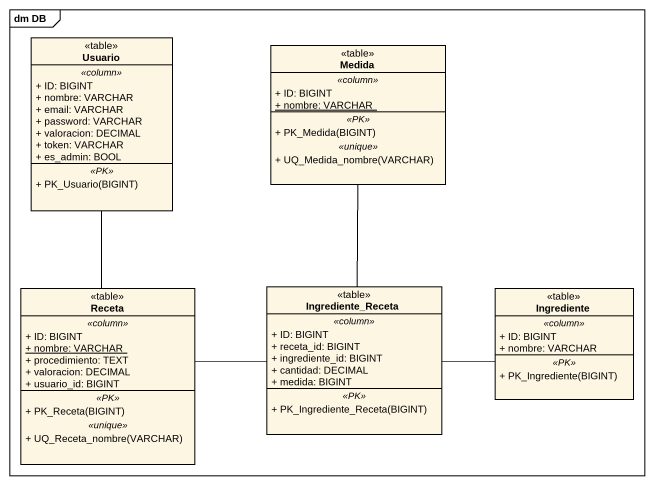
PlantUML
@startuml
mainframe dm DB
hide circle
hide empty members
skinparam classAttributeIconSize 0
class Usuario <<table>> {
  .. <<column>> ..
  + ID: BIGINT
  + nombre: VARCHAR
  + email: VARCHAR
  + password: VARCHAR
  + valoracion: DECIMAL
  + token: VARCHAR
  + es_admin: BOOL
  .. <<PK>> ..
  + PK_Usuario(BIGINT)
}
class Medida <<table>> {
  .. <<column>> ..
  + ID: BIGINT
  {static} + nombre: VARCHAR
  .. <<PK>> ..
  + PK_Medida(BIGINT)
  .. <<unique>> ..
  + UQ_Medida_nombre(VARCHAR)
}
class Receta <<table>> {
  .. <<column>> ..
  + ID: BIGINT
  {static} + nombre: VARCHAR
  + procedimiento: TEXT
  + valoracion: DECIMAL
  + usuario_id: BIGINT
  .. <<PK>> ..
  + PK_Receta(BIGINT)
  .. <<unique>> ..
  + UQ_Receta_nombre(VARCHAR)
}
class Ingrediente_Receta <<table>> {
  .. <<column>> ..
  + ID: BIGINT
  + receta_id: BIGINT
  + ingrediente_id: BIGINT
  + cantidad: DECIMAL
  + medida: BIGINT
  .. <<PK>> ..
  + PK_Ingrediente_Receta(BIGINT)
}
class Ingrediente <<table>> {
  .. <<column>> ..
  + ID: BIGINT
  + nombre: VARCHAR
  .. <<PK>> ..
  + PK_Ingrediente(BIGINT)
}
Usuario -- Receta
Medida -- Ingrediente_Receta
Ingrediente_Receta -left- Receta
Ingrediente_Receta -right- Ingrediente
@enduml
